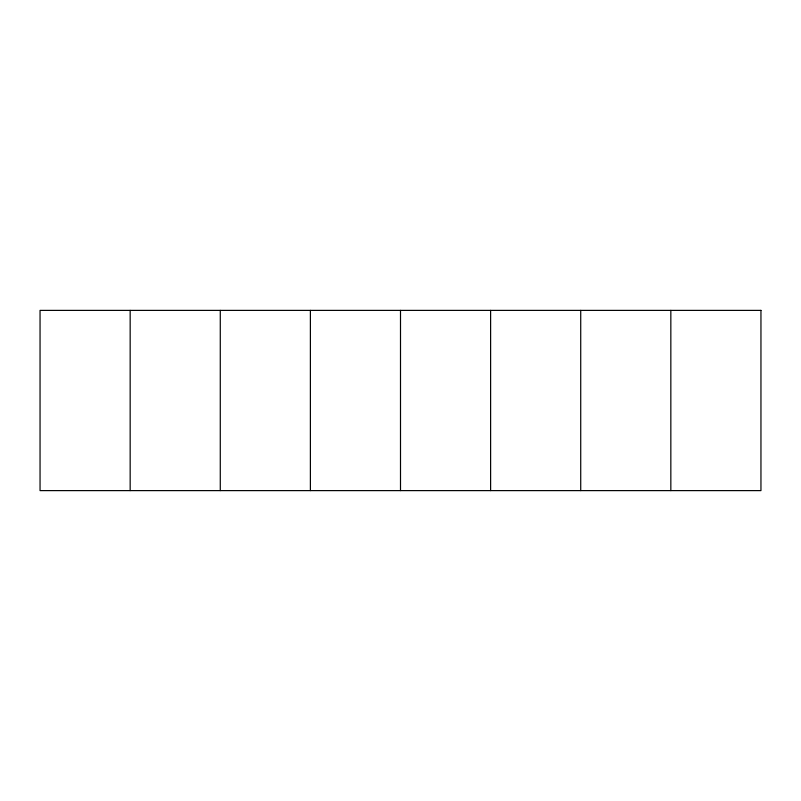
<?xml version="1.0" encoding="UTF-8"?>
<svg xmlns="http://www.w3.org/2000/svg" width="801" height="801" viewBox="0 0 801 801"><rect width="100%" height="100%" fill="white"/><g stroke="black" fill="none" stroke-linecap="round" stroke-linejoin="round"><path stroke-width="1.2" d="M670.837 310.387L670.837 490.613M580.725 310.387L580.725 490.613M490.613 310.387L490.613 490.613M400.5 310.387L400.5 490.613M310.387 310.387L310.387 490.613M220.275 310.387L220.275 490.613M130.162 310.387L130.162 490.613M760.95 310.387L40.05 310.387L40.05 490.613L760.95 490.613L760.95 310.387"/></g></svg>
